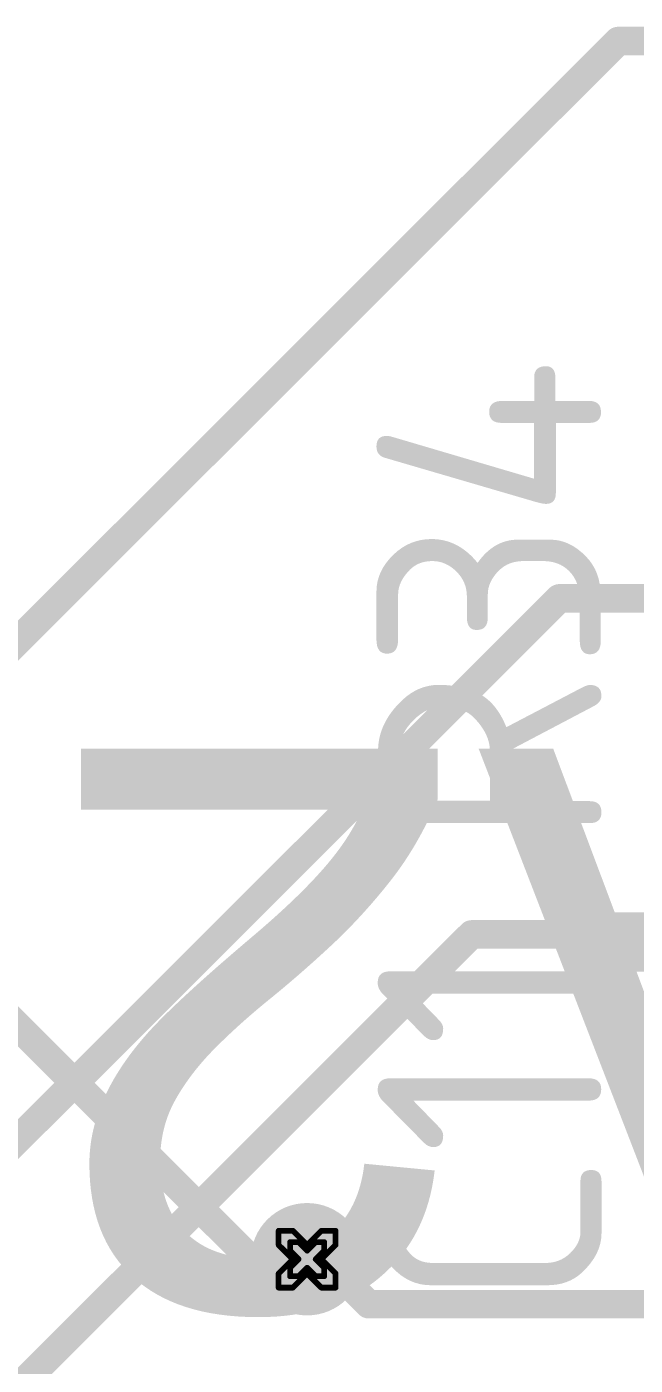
# Model space of a CAD drawing. Header units: millimetres. Extents: x 3219 to 51106, y -14166 to 2063.
# Drawn here: x 5532.23 to 5537.65, y 1778.16 to 1790.11 of the extents above; entities that cross this region are included whole.
import ezdxf

# ---------------------------------------------------------------- set-up
doc = ezdxf.new("R2010")
doc.units = ezdxf.units.MM
doc.layers.get('0').update_dxf_attribs({"lineweight": 53})
for name, color, linetype in [('Bottom Layer', 5, 'Continuous'), ('Bottom Solder', 6, 'Continuous'), ('Drill Drawing', 1, 'Continuous'), ('Top Assembly', 56, 'Continuous'), ('Top Layer', 1, 'Continuous'), ('Top Overlay', 2, 'Continuous'), ('Top Solder', 216, 'Continuous')]:
    doc.layers.add(name, color=color, linetype=linetype)
doc.styles.add('Arial', font='arial.ttf', dxfattribs={"height": 3})
doc.styles.add('GOST type B', font='GOST_B.TTF', dxfattribs={"height": 3.5})

# ---------------------------------------------------------------- blocks, each defined once
blk = doc.blocks.new('16_SOIC_W_106')
at = {"layer": 'Top Assembly', "style": 'Arial'}
blk.add_text('DA2', height=5.00000016, dxfattribs=at).set_placement((4.527986879999999, -4.44501524))

msp = doc.modelspace()

# ---------------------------------------------------------------- hatches: boundary and pattern name
at = {"layer": 'Bottom Layer'}
h = msp.add_hatch(color=5, dxfattribs=at)
edge = h.paths.add_edge_path()
edge.add_arc((5534.728537765324, 1779.108106149654), 0.3999992, 0, 360)
at = {"layer": 'Bottom Solder'}
h = msp.add_hatch(color=6, dxfattribs=at)
edge = h.paths.add_edge_path()
edge.add_arc((5534.728537765324, 1779.108106149654), 0.5015992, 0, 360)
at = {"layer": 'Top Layer'}
h = msp.add_hatch(color=1, dxfattribs=at)
edge = h.paths.add_edge_path()
edge.add_arc((5534.728537765324, 1779.108106149654), 0.3999992, 0, 360)
at = {"layer": 'Top Solder'}
h = msp.add_hatch(color=216, dxfattribs=at)
edge = h.paths.add_edge_path()
edge.add_arc((5534.728537765324, 1779.108106149654), 0.5015992, 0, 360)

# ---------------------------------------------------------------- linework, layer by layer
at = {"layer": 'Bottom Layer'}
for points in [[(5529.728537605326, 1783.608104769654, 0.254, 0.254, 0), (5534.228536225324, 1779.108106149654, 0.254, 0.254, 0)], [(5534.228536225324, 1779.108106149654, 0.254, 0.254, 0), (5534.728537765324, 1779.108106149654, 0.254, 0.254, 0)]]:
    msp.add_lwpolyline(points, format="xyseb", dxfattribs=at)
for points in [[(5534.165036225324, 1779.108106149654, 0.127, 0.127, 1), (5534.292036225324, 1779.108106149654, 0.127, 0.127, 1)], [(5534.165036225324, 1779.108106149654, 0.127, 0.127, 1), (5534.292036225324, 1779.108106149654, 0.127, 0.127, 1)], [(5534.665037765324, 1779.108106149654, 0.127, 0.127, 1), (5534.792037765324, 1779.108106149654, 0.127, 0.127, 1)]]:
    msp.add_lwpolyline(points, format="xyseb", close=True, dxfattribs=at)
at = {"layer": 'Drill Drawing'}
for points in [[(5534.474537765323, 1779.235106149654, 0.0508, 0.0508, 0), (5534.474537765323, 1779.362106149654, 0.0508, 0.0508, 0)], [(5534.474537765323, 1779.362106149654, 0.0508, 0.0508, 0), (5534.601537765324, 1779.362106149654, 0.0508, 0.0508, 0)], [(5534.601537765324, 1779.362106149654, 0.0508, 0.0508, 0), (5534.728537765324, 1779.235106149654, 0.0508, 0.0508, 0)], [(5534.728537765324, 1779.235106149654, 0.0508, 0.0508, 0), (5534.855537765325, 1779.362106149654, 0.0508, 0.0508, 0)], [(5534.855537765325, 1779.362106149654, 0.0508, 0.0508, 0), (5534.982537765325, 1779.362106149654, 0.0508, 0.0508, 0)], [(5534.982537765325, 1779.235106149654, 0.0508, 0.0508, 0), (5534.982537765325, 1779.362106149654, 0.0508, 0.0508, 0)], [(5534.474537765323, 1779.235106149654, 0.0508, 0.0508, 0), (5534.601537765324, 1779.108106149654, 0.0508, 0.0508, 0)], [(5534.576137765325, 1779.184306149654, 0.0508, 0.0508, 0), (5534.576137765325, 1779.260506149654, 0.0508, 0.0508, 0)], [(5534.576137765325, 1779.260506149654, 0.0508, 0.0508, 0), (5534.652337765325, 1779.260506149654, 0.0508, 0.0508, 0)], [(5534.652337765325, 1779.260506149654, 0.0508, 0.0508, 0), (5534.728537765324, 1779.184306149654, 0.0508, 0.0508, 0)], [(5534.728537765324, 1779.184306149654, 0.0508, 0.0508, 0), (5534.804737765324, 1779.260506149654, 0.0508, 0.0508, 0)], [(5534.804737765324, 1779.260506149654, 0.0508, 0.0508, 0), (5534.880937765323, 1779.260506149654, 0.0508, 0.0508, 0)], [(5534.855537765325, 1779.108106149654, 0.0508, 0.0508, 0), (5534.982537765325, 1779.235106149654, 0.0508, 0.0508, 0)], [(5534.880937765323, 1779.184306149654, 0.0508, 0.0508, 0), (5534.880937765323, 1779.260506149654, 0.0508, 0.0508, 0)], [(5534.474537765323, 1778.981106149654, 0.0508, 0.0508, 0), (5534.601537765324, 1779.108106149654, 0.0508, 0.0508, 0)], [(5534.576137765325, 1779.184306149654, 0.0508, 0.0508, 0), (5534.652337765325, 1779.108106149654, 0.0508, 0.0508, 0)], [(5534.576137765325, 1779.031906149654, 0.0508, 0.0508, 0), (5534.652337765325, 1779.108106149654, 0.0508, 0.0508, 0)], [(5534.804737765324, 1779.108106149654, 0.0508, 0.0508, 0), (5534.880937765323, 1779.184306149654, 0.0508, 0.0508, 0)], [(5534.804737765324, 1779.108106149654, 0.0508, 0.0508, 0), (5534.880937765323, 1779.031906149654, 0.0508, 0.0508, 0)], [(5534.855537765325, 1779.108106149654, 0.0508, 0.0508, 0), (5534.982537765325, 1778.981106149654, 0.0508, 0.0508, 0)], [(5534.474537765323, 1778.854106149654, 0.0508, 0.0508, 0), (5534.474537765323, 1778.981106149654, 0.0508, 0.0508, 0)], [(5534.576137765325, 1778.955706149654, 0.0508, 0.0508, 0), (5534.576137765325, 1779.031906149654, 0.0508, 0.0508, 0)], [(5534.601537765324, 1778.854106149654, 0.0508, 0.0508, 0), (5534.728537765324, 1778.981106149654, 0.0508, 0.0508, 0)], [(5534.652337765325, 1778.955706149654, 0.0508, 0.0508, 0), (5534.728537765324, 1779.031906149654, 0.0508, 0.0508, 0)], [(5534.728537765324, 1779.031906149654, 0.0508, 0.0508, 0), (5534.804737765324, 1778.955706149654, 0.0508, 0.0508, 0)], [(5534.728537765324, 1778.981106149654, 0.0508, 0.0508, 0), (5534.855537765325, 1778.854106149654, 0.0508, 0.0508, 0)], [(5534.880937765323, 1778.955706149654, 0.0508, 0.0508, 0), (5534.880937765323, 1779.031906149654, 0.0508, 0.0508, 0)], [(5534.982537765325, 1778.854106149654, 0.0508, 0.0508, 0), (5534.982537765325, 1778.981106149654, 0.0508, 0.0508, 0)], [(5534.474537765323, 1778.854106149654, 0.0508, 0.0508, 0), (5534.601537765324, 1778.854106149654, 0.0508, 0.0508, 0)], [(5534.576137765325, 1778.955706149654, 0.0508, 0.0508, 0), (5534.652337765325, 1778.955706149654, 0.0508, 0.0508, 0)], [(5534.804737765324, 1778.955706149654, 0.0508, 0.0508, 0), (5534.880937765323, 1778.955706149654, 0.0508, 0.0508, 0)], [(5534.855537765325, 1778.854106149654, 0.0508, 0.0508, 0), (5534.982537765325, 1778.854106149654, 0.0508, 0.0508, 0)]]:
    msp.add_lwpolyline(points, format="xyseb", dxfattribs=at)
for points in [[(5534.461837765324, 1779.362106149654, 0.0254, 0.0254, 1), (5534.487237765326, 1779.362106149654, 0.0254, 0.0254, 1)], [(5534.461837765324, 1779.362106149654, 0.0254, 0.0254, 1), (5534.487237765326, 1779.362106149654, 0.0254, 0.0254, 1)], [(5534.588837765325, 1779.362106149654, 0.0254, 0.0254, 1), (5534.614237765323, 1779.362106149654, 0.0254, 0.0254, 1)], [(5534.588837765325, 1779.362106149654, 0.0254, 0.0254, 1), (5534.614237765323, 1779.362106149654, 0.0254, 0.0254, 1)], [(5534.842837765325, 1779.362106149654, 0.0254, 0.0254, 1), (5534.868237765324, 1779.362106149654, 0.0254, 0.0254, 1)], [(5534.842837765325, 1779.362106149654, 0.0254, 0.0254, 1), (5534.868237765324, 1779.362106149654, 0.0254, 0.0254, 1)], [(5534.969837765326, 1779.362106149654, 0.0254, 0.0254, 1), (5534.995237765324, 1779.362106149654, 0.0254, 0.0254, 1)], [(5534.969837765326, 1779.362106149654, 0.0254, 0.0254, 1), (5534.995237765324, 1779.362106149654, 0.0254, 0.0254, 1)], [(5534.461837765324, 1779.235106149654, 0.0254, 0.0254, 1), (5534.487237765326, 1779.235106149654, 0.0254, 0.0254, 1)], [(5534.461837765324, 1779.235106149654, 0.0254, 0.0254, 1), (5534.487237765326, 1779.235106149654, 0.0254, 0.0254, 1)], [(5534.563437765326, 1779.260506149654, 0.0254, 0.0254, 1), (5534.588837765325, 1779.260506149654, 0.0254, 0.0254, 1)], [(5534.563437765326, 1779.260506149654, 0.0254, 0.0254, 1), (5534.588837765325, 1779.260506149654, 0.0254, 0.0254, 1)], [(5534.639637765325, 1779.260506149654, 0.0254, 0.0254, 1), (5534.665037765324, 1779.260506149654, 0.0254, 0.0254, 1)], [(5534.639637765325, 1779.260506149654, 0.0254, 0.0254, 1), (5534.665037765324, 1779.260506149654, 0.0254, 0.0254, 1)], [(5534.715837765325, 1779.235106149654, 0.0254, 0.0254, 1), (5534.741237765324, 1779.235106149654, 0.0254, 0.0254, 1)], [(5534.715837765325, 1779.235106149654, 0.0254, 0.0254, 1), (5534.741237765324, 1779.235106149654, 0.0254, 0.0254, 1)], [(5534.792037765324, 1779.260506149654, 0.0254, 0.0254, 1), (5534.817437765323, 1779.260506149654, 0.0254, 0.0254, 1)], [(5534.792037765324, 1779.260506149654, 0.0254, 0.0254, 1), (5534.817437765323, 1779.260506149654, 0.0254, 0.0254, 1)], [(5534.868237765324, 1779.260506149654, 0.0254, 0.0254, 1), (5534.893637765326, 1779.260506149654, 0.0254, 0.0254, 1)], [(5534.868237765324, 1779.260506149654, 0.0254, 0.0254, 1), (5534.893637765326, 1779.260506149654, 0.0254, 0.0254, 1)], [(5534.969837765326, 1779.235106149654, 0.0254, 0.0254, 1), (5534.995237765324, 1779.235106149654, 0.0254, 0.0254, 1)], [(5534.969837765326, 1779.235106149654, 0.0254, 0.0254, 1), (5534.995237765324, 1779.235106149654, 0.0254, 0.0254, 1)], [(5534.563437765326, 1779.184306149654, 0.0254, 0.0254, 1), (5534.588837765325, 1779.184306149654, 0.0254, 0.0254, 1)], [(5534.563437765326, 1779.184306149654, 0.0254, 0.0254, 1), (5534.588837765325, 1779.184306149654, 0.0254, 0.0254, 1)], [(5534.588837765325, 1779.108106149654, 0.0254, 0.0254, 1), (5534.614237765323, 1779.108106149654, 0.0254, 0.0254, 1)], [(5534.588837765325, 1779.108106149654, 0.0254, 0.0254, 1), (5534.614237765323, 1779.108106149654, 0.0254, 0.0254, 1)], [(5534.639637765325, 1779.108106149654, 0.0254, 0.0254, 1), (5534.665037765324, 1779.108106149654, 0.0254, 0.0254, 1)], [(5534.639637765325, 1779.108106149654, 0.0254, 0.0254, 1), (5534.665037765324, 1779.108106149654, 0.0254, 0.0254, 1)], [(5534.715837765325, 1779.184306149654, 0.0254, 0.0254, 1), (5534.741237765324, 1779.184306149654, 0.0254, 0.0254, 1)], [(5534.715837765325, 1779.184306149654, 0.0254, 0.0254, 1), (5534.741237765324, 1779.184306149654, 0.0254, 0.0254, 1)], [(5534.792037765324, 1779.108106149654, 0.0254, 0.0254, 1), (5534.817437765323, 1779.108106149654, 0.0254, 0.0254, 1)], [(5534.792037765324, 1779.108106149654, 0.0254, 0.0254, 1), (5534.817437765323, 1779.108106149654, 0.0254, 0.0254, 1)], [(5534.842837765325, 1779.108106149654, 0.0254, 0.0254, 1), (5534.868237765324, 1779.108106149654, 0.0254, 0.0254, 1)], [(5534.842837765325, 1779.108106149654, 0.0254, 0.0254, 1), (5534.868237765324, 1779.108106149654, 0.0254, 0.0254, 1)], [(5534.868237765324, 1779.184306149654, 0.0254, 0.0254, 1), (5534.893637765326, 1779.184306149654, 0.0254, 0.0254, 1)], [(5534.868237765324, 1779.184306149654, 0.0254, 0.0254, 1), (5534.893637765326, 1779.184306149654, 0.0254, 0.0254, 1)], [(5534.461837765324, 1778.981106149654, 0.0254, 0.0254, 1), (5534.487237765326, 1778.981106149654, 0.0254, 0.0254, 1)], [(5534.461837765324, 1778.981106149654, 0.0254, 0.0254, 1), (5534.487237765326, 1778.981106149654, 0.0254, 0.0254, 1)], [(5534.563437765326, 1779.031906149654, 0.0254, 0.0254, 1), (5534.588837765325, 1779.031906149654, 0.0254, 0.0254, 1)], [(5534.563437765326, 1779.031906149654, 0.0254, 0.0254, 1), (5534.588837765325, 1779.031906149654, 0.0254, 0.0254, 1)], [(5534.715837765325, 1779.031906149654, 0.0254, 0.0254, 1), (5534.741237765324, 1779.031906149654, 0.0254, 0.0254, 1)], [(5534.715837765325, 1779.031906149654, 0.0254, 0.0254, 1), (5534.741237765324, 1779.031906149654, 0.0254, 0.0254, 1)], [(5534.715837765325, 1778.981106149654, 0.0254, 0.0254, 1), (5534.741237765324, 1778.981106149654, 0.0254, 0.0254, 1)], [(5534.715837765325, 1778.981106149654, 0.0254, 0.0254, 1), (5534.741237765324, 1778.981106149654, 0.0254, 0.0254, 1)], [(5534.868237765324, 1779.031906149654, 0.0254, 0.0254, 1), (5534.893637765326, 1779.031906149654, 0.0254, 0.0254, 1)], [(5534.868237765324, 1779.031906149654, 0.0254, 0.0254, 1), (5534.893637765326, 1779.031906149654, 0.0254, 0.0254, 1)], [(5534.969837765326, 1778.981106149654, 0.0254, 0.0254, 1), (5534.995237765324, 1778.981106149654, 0.0254, 0.0254, 1)], [(5534.969837765326, 1778.981106149654, 0.0254, 0.0254, 1), (5534.995237765324, 1778.981106149654, 0.0254, 0.0254, 1)], [(5534.461837765324, 1778.854106149654, 0.0254, 0.0254, 1), (5534.487237765326, 1778.854106149654, 0.0254, 0.0254, 1)], [(5534.461837765324, 1778.854106149654, 0.0254, 0.0254, 1), (5534.487237765326, 1778.854106149654, 0.0254, 0.0254, 1)], [(5534.563437765326, 1778.955706149654, 0.0254, 0.0254, 1), (5534.588837765325, 1778.955706149654, 0.0254, 0.0254, 1)], [(5534.563437765326, 1778.955706149654, 0.0254, 0.0254, 1), (5534.588837765325, 1778.955706149654, 0.0254, 0.0254, 1)], [(5534.588837765325, 1778.854106149654, 0.0254, 0.0254, 1), (5534.614237765323, 1778.854106149654, 0.0254, 0.0254, 1)], [(5534.588837765325, 1778.854106149654, 0.0254, 0.0254, 1), (5534.614237765323, 1778.854106149654, 0.0254, 0.0254, 1)], [(5534.639637765325, 1778.955706149654, 0.0254, 0.0254, 1), (5534.665037765324, 1778.955706149654, 0.0254, 0.0254, 1)], [(5534.639637765325, 1778.955706149654, 0.0254, 0.0254, 1), (5534.665037765324, 1778.955706149654, 0.0254, 0.0254, 1)], [(5534.792037765324, 1778.955706149654, 0.0254, 0.0254, 1), (5534.817437765323, 1778.955706149654, 0.0254, 0.0254, 1)], [(5534.792037765324, 1778.955706149654, 0.0254, 0.0254, 1), (5534.817437765323, 1778.955706149654, 0.0254, 0.0254, 1)], [(5534.842837765325, 1778.854106149654, 0.0254, 0.0254, 1), (5534.868237765324, 1778.854106149654, 0.0254, 0.0254, 1)], [(5534.842837765325, 1778.854106149654, 0.0254, 0.0254, 1), (5534.868237765324, 1778.854106149654, 0.0254, 0.0254, 1)], [(5534.868237765324, 1778.955706149654, 0.0254, 0.0254, 1), (5534.893637765326, 1778.955706149654, 0.0254, 0.0254, 1)], [(5534.868237765324, 1778.955706149654, 0.0254, 0.0254, 1), (5534.893637765326, 1778.955706149654, 0.0254, 0.0254, 1)], [(5534.969837765326, 1778.854106149654, 0.0254, 0.0254, 1), (5534.995237765324, 1778.854106149654, 0.0254, 0.0254, 1)], [(5534.969837765326, 1778.854106149654, 0.0254, 0.0254, 1), (5534.995237765324, 1778.854106149654, 0.0254, 0.0254, 1)]]:
    msp.add_lwpolyline(points, format="xyseb", close=True, dxfattribs=at)
at = {"layer": 'Top Layer'}
for points in [[(5530.053538225326, 1782.533105649654, 0.254, 0.254, 0), (5537.503538565325, 1789.983105989654, 0.254, 0.254, 0)], [(5537.503538565325, 1789.983105989654, 0.254, 0.254, 0), (5557.228538485324, 1789.983105989654, 0.254, 0.254, 0)], [(5530.503539865324, 1778.533106029654, 0.254, 0.254, 0), (5536.978538345324, 1785.008104509654, 0.254, 0.254, 0)], [(5536.978538345324, 1785.008104509654, 0.254, 0.254, 0), (5538.778537285325, 1785.008104509654, 0.254, 0.254, 0)], [(5529.690955765323, 1775.502103709654, 0.254, 0.254, 0), (5536.196957485325, 1782.008105429654, 0.254, 0.254, 0)], [(5536.196957485325, 1782.008105429654, 0.254, 0.254, 0), (5538.778537285325, 1782.008105429654, 0.254, 0.254, 0)], [(5534.728537765324, 1779.108106149654, 0.254, 0.254, 0), (5534.876287025323, 1779.108106149654, 0.254, 0.254, 0)], [(5534.876287025323, 1779.108106149654, 0.254, 0.254, 0), (5535.278285205324, 1778.706107969654, 0.254, 0.254, 0)], [(5535.278285205324, 1778.706107969654, 0.254, 0.254, 0), (5538.530536765324, 1778.706107969654, 0.254, 0.254, 0)]]:
    msp.add_lwpolyline(points, format="xyseb", dxfattribs=at)
for points in [[(5537.440038565324, 1789.983105989654, 0.127, 0.127, 1), (5537.567038565325, 1789.983105989654, 0.127, 0.127, 1)], [(5537.440038565324, 1789.983105989654, 0.127, 0.127, 1), (5537.567038565325, 1789.983105989654, 0.127, 0.127, 1)], [(5536.915038345323, 1785.008104509654, 0.127, 0.127, 1), (5537.042038345324, 1785.008104509654, 0.127, 0.127, 1)], [(5536.915038345323, 1785.008104509654, 0.127, 0.127, 1), (5537.042038345324, 1785.008104509654, 0.127, 0.127, 1)], [(5536.133457485324, 1782.008105429654, 0.127, 0.127, 1), (5536.260457485325, 1782.008105429654, 0.127, 0.127, 1)], [(5536.133457485324, 1782.008105429654, 0.127, 0.127, 1), (5536.260457485325, 1782.008105429654, 0.127, 0.127, 1)], [(5534.665037765324, 1779.108106149654, 0.127, 0.127, 1), (5534.792037765324, 1779.108106149654, 0.127, 0.127, 1)], [(5534.812787025327, 1779.108106149654, 0.127, 0.127, 1), (5534.939787025323, 1779.108106149654, 0.127, 0.127, 1)], [(5534.812787025327, 1779.108106149654, 0.127, 0.127, 1), (5534.939787025323, 1779.108106149654, 0.127, 0.127, 1)], [(5535.214785205324, 1778.706107969654, 0.127, 0.127, 1), (5535.341785205324, 1778.706107969654, 0.127, 0.127, 1)], [(5535.214785205324, 1778.706107969654, 0.127, 0.127, 1), (5535.341785205324, 1778.706107969654, 0.127, 0.127, 1)]]:
    msp.add_lwpolyline(points, format="xyseb", close=True, dxfattribs=at)

# ---------------------------------------------------------------- block references
at = {"rotation": 180}
msp.add_blockref('16_SOIC_W_106', (5550.474716585326, 1779.220483369654), dxfattribs=at)

# ---------------------------------------------------------------- texts
at = {"layer": 'Top Overlay', "style": 'GOST type B'}
for s, p in [('R34', (5537.353472825325, 1782.796206469654)), ('C11', (5537.358103245326, 1778.671170269654))]:
    msp.add_text(s, height=2.00000108, rotation=90, dxfattribs=at).set_placement(p)

doc.saveas('drawing.dxf')
